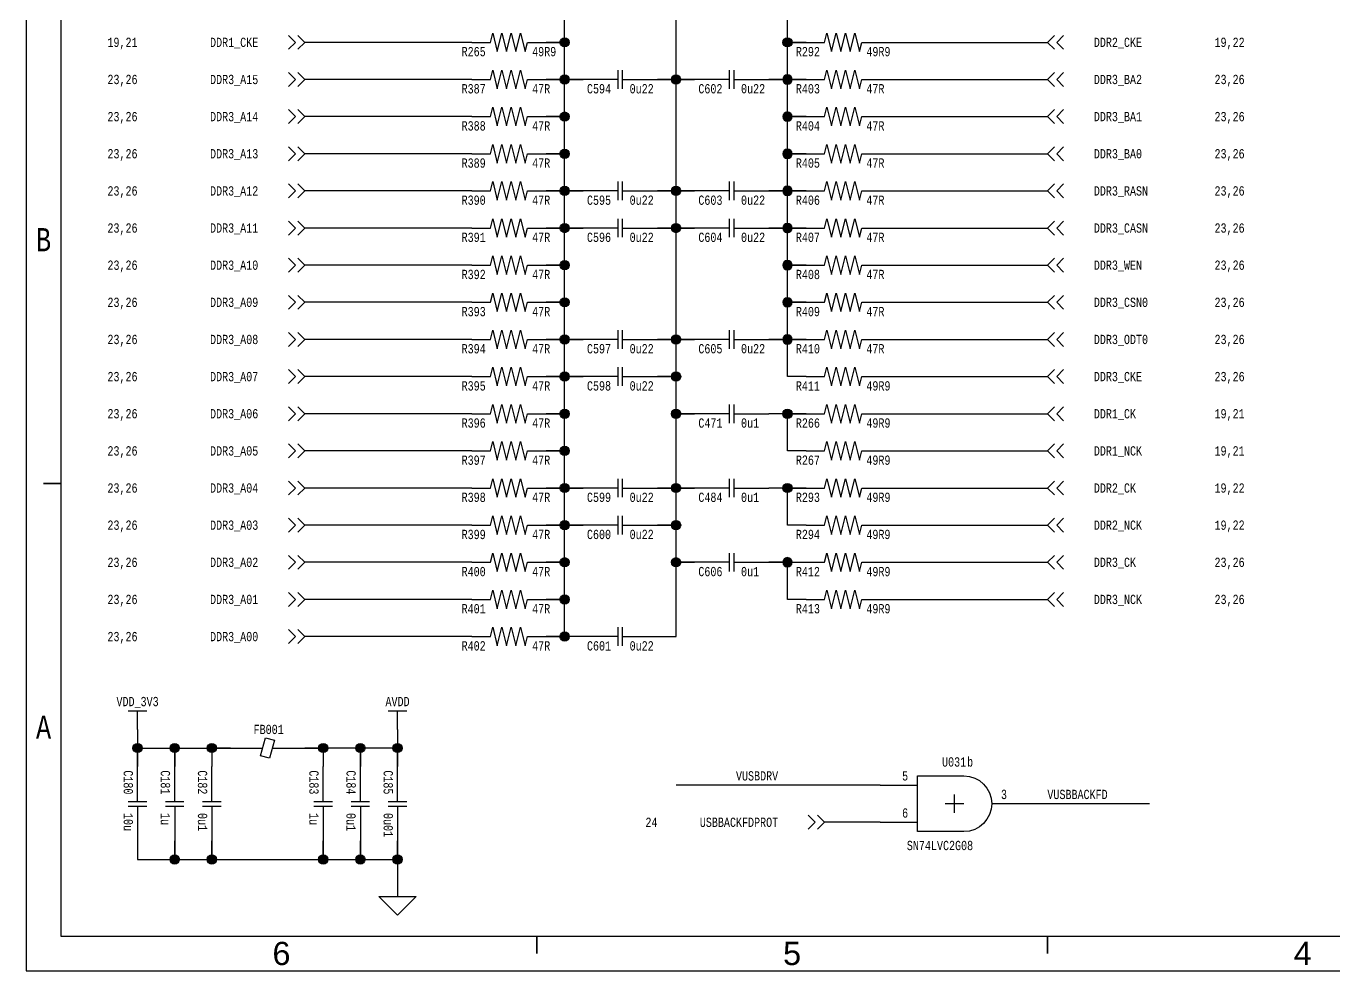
# Paper-space layout '10' of a CAD drawing. Header units: inches. Extents: x 0.2 to 16.8, y 0.2 to 10.8.
# Drawn here: x 0.25 to 7.29, y 0.25 to 5.34 of the extents above; entities that cross this region are included whole.
import ezdxf
from ezdxf.enums import TextEntityAlignment as Align

# ---------------------------------------------------------------- set-up
doc = ezdxf.new("R2010")
doc.units = ezdxf.units.IN
doc.header["$MEASUREMENT"] = 0
for name, color, linetype in [('BORDER', 13, 'Continuous'), ('COMPONENT', 14, 'Continuous'), ('SIGNAL', 84, 'Continuous'), ('TEXT', 252, 'Continuous')]:
    doc.layers.add(name, color=color, linetype=linetype)
doc.styles.add('Monotxt_75', font='monotxt.shx', dxfattribs={"width": 0.75})
doc.styles.get("Standard").update_dxf_attribs({"font": 'arial.ttf'})

# ---------------------------------------------------------------- blocks, each defined once
blk = doc.blocks.new('ANSI B Frame')
at = {"layer": 'BORDER'}
for points in [[(0.25, 0.25), (16.75, 0.25), (16.75, 10.75), (0.25, 10.75)], [(0.4375, 0.4375), (16.5625, 0.4375), (16.5625, 10.5625), (0.4375, 10.5625)]]:
    blk.add_lwpolyline(points, close=True, dxfattribs=at)
at = {"layer": 'BORDER', "lineweight": 35}
for points in [[(0.34375, 2.875), (0.4375, 2.875)], [(3, 0.34375), (3, 0.4375)], [(5.75, 0.34375), (5.75, 0.4375)]]:
    blk.add_lwpolyline(points, dxfattribs=at)
at = {"layer": 'BORDER', "style": 'Monotxt_75', "width": 0.75}
for s, p in [('B', (0.34375, 4.1875)), ('A', (0.34375, 1.5625))]:
    blk.add_text(s, height=0.125, dxfattribs=at).set_placement(p, align=Align.MIDDLE_CENTER)
at = {"layer": 'BORDER', "flags": 8}
for tag, p in [('ZN6', (1.625, 10.65787)), ('ZN5', (4.375, 10.66009)), ('ZN4', (7.125, 10.65625)), ('ZN3', (9.875, 10.65796)), ('ZN2', (12.625, 10.65574)), ('ZN1', (15.375, 10.65574)), ('ZN6', (1.625, 0.34375)), ('ZN5', (4.375, 0.34375)), ('ZN4', (7.125, 0.34375)), ('ZN3', (9.875, 0.34375)), ('ZN2', (12.625, 0.34375)), ('ZN1', (15.375, 0.34375))]:
    blk.add_attdef(tag, text='', height=0.125, dxfattribs=at).set_placement(p, align=Align.MIDDLE_CENTER)
at = {"layer": 'TEXT', "style": 'Monotxt_75', "width": 0.75, "flags": 8}
for tag, height, p in [('DESRP', 0.0625, (13.625, 1)), ('DWG_NO', 0.1875, (13.9625, 0.7125))]:
    blk.add_attdef(tag, text='', height=height, dxfattribs=at).set_placement(p, align=Align.MIDDLE_LEFT)
for tag, height, p in [('SHTSZ', 0.1875, (13.7375, 0.7125)), ('REV', 0.1875, (16.4125, 0.7125)), ('SCALE', 0.0625, (14.15625, 0.5)), ('REVDATE', 0.0625, (15.11875, 0.5)), ('CURRSHT', 0.0625, (16.0625, 0.5)), ('LASTSHT', 0.0625, (16.4375, 0.5))]:
    blk.add_attdef(tag, text='', height=height, dxfattribs=at).set_placement(p, align=Align.MIDDLE_CENTER)
blk = doc.blocks.new('RES')
blk.add_lwpolyline([(-0.2, 0), (-0.1, 0), (-0.0875, 0.05), (-0.0625, -0.05), (-0.0375, 0.05), (-0.0125, -0.05), (0.0125, 0.05), (0.0375, -0.05), (0.0625, 0.05), (0.0875, -0.05), (0.1, 0), (0.2, 0)])
at = {"layer": 'TEXT', "style": 'Monotxt_75', "width": 0.75, "flags": 8}
blk.add_attdef('REFID', text='', height=0.05, dxfattribs=at).set_placement((-0.125, -0.025), align=Align.TOP_RIGHT)
blk.add_attdef('VALUE', text='', height=0.05, dxfattribs=at).set_placement((0.125, -0.025), align=Align.TOP_LEFT)
blk = doc.blocks.new('CAP')
for points in [[(0, 0.0125), (0, 0.2)], [(-0.05, 0.0125), (0.05, 0.0125)], [(-0.05, -0.0125), (0.05, -0.0125)], [(0, -0.0125), (0, -0.2)]]:
    blk.add_lwpolyline(points)
at = {"layer": 'TEXT', "style": 'Monotxt_75', "width": 0.75, "flags": 8}
blk.add_attdef('REFID', text='', height=0.05, rotation=270, dxfattribs=at).set_placement((-0.025, 0.05), align=Align.TOP_RIGHT)
blk.add_attdef('VALUE', text='', height=0.05, rotation=270, dxfattribs=at).set_placement((-0.025, -0.05), align=Align.TOP_LEFT)
blk = doc.blocks.new('CONNECT')
blk.add_hatch(color=256).paths.add_polyline_path([(0.0125, 0, 1), (-0.0125, 0, 1)])
blk.add_circle((0, 0), 0.0125)
blk = doc.blocks.new('FROM_CONN')
for points in [[(0, 0), (0.05, 0)], [(0.06875, 0.01875), (0.05, 0), (0.06875, -0.01875)], [(0.09375, 0.01875), (0.075, 0), (0.09375, -0.01875)]]:
    blk.add_lwpolyline(points)
blk = doc.blocks.new('SUPPLY_BUS')
for points in [[(0, 0), (0.05, 0)], [(0.05, 0.025), (0.05, -0.025)]]:
    blk.add_lwpolyline(points)
blk = doc.blocks.new('FeBead')
for points in [[(-0.2, 0), (-0.0259, 0)], [(0.0259, 0), (0.2, 0)]]:
    blk.add_lwpolyline(points)
blk.add_lwpolyline([(-0.0371, -0.0418), (-0.0112, 0.0548), (0.0371, 0.0418), (0.0112, -0.0548)], close=True)
at = {"layer": 'TEXT', "style": 'Monotxt_75', "width": 0.75, "flags": 8}
blk.add_attdef('REFID', (-0.075, 0.075), '', height=0.05, dxfattribs=at)
blk = doc.blocks.new('AND2')
blk.add_lwpolyline([(0.05, -0.15), (-0.2, -0.15), (-0.2, 0.15), (0.05, 0.15, -1)], format="xyb", close=True)
for points in [[(-0.4, 0.1), (-0.2, 0.1)], [(0.4, 0), (0.2, 0)], [(-0.4, -0.1), (-0.2, -0.1)]]:
    blk.add_lwpolyline(points)
at = {"color": 7}
for points in [[(0, -0.05), (0, 0), (-0.05, 0)], [(0.05, 0), (0, 0), (0, 0.05)]]:
    blk.add_lwpolyline(points, dxfattribs=at)
at = {"layer": 'TEXT', "style": 'Monotxt_75', "width": 0.75, "flags": 8}
for tag, p in [('REFID', (0.0625, 0.2)), ('INST', (0.1, 0.2)), ('IN1', (-0.25, 0.125)), ('IN2', (-0.25, -0.075))]:
    blk.add_attdef(tag, text='', height=0.05, dxfattribs=at).set_placement(p, align=Align.RIGHT)
blk.add_attdef('OUT', (0.25, 0.025), '', height=0.05, dxfattribs=at)
blk.add_attdef('MFGPN', text='', height=0.05, dxfattribs=at).set_placement((0.1, -0.2), align=Align.TOP_RIGHT)
blk = doc.blocks.new('FLOAT_GND')
blk.add_lwpolyline([(0, 0), (0, -0.05)])
blk.add_lwpolyline([(-0.05, -0.05), (0.05, -0.05), (0, -0.1)], close=True)

psp = doc.layouts.new('10')

# ---------------------------------------------------------------- linework, layer by layer
at = {"layer": 'SIGNAL'}
for points in [[(3.25, 2.05), (3.05, 2.05), (3.15, 2.05), (3.15, 2.25), (3.05, 2.25), (3.125, 2.25), (3.15, 2.275), (3.15, 2.45), (3.05, 2.45), (3.125, 2.45), (3.15, 2.475), (3.15, 2.65), (3.05, 2.65), (3.25, 2.65), (3.175, 2.65), (3.15, 2.675), (3.15, 2.85), (3.25, 2.85), (3.05, 2.85), (3.125, 2.85), (3.15, 2.875), (3.15, 3.05), (3.05, 3.05), (3.125, 3.05), (3.15, 3.075), (3.15, 3.25), (3.05, 3.25), (3.125, 3.25), (3.15, 3.275), (3.15, 3.45), (3.25, 3.45), (3.05, 3.45), (3.125, 3.45), (3.15, 3.475), (3.15, 3.65), (3.25, 3.65), (3.05, 3.65), (3.125, 3.65), (3.15, 3.675), (3.15, 3.85), (3.05, 3.85), (3.125, 3.85), (3.15, 3.875), (3.15, 4.05), (3.05, 4.05), (3.125, 4.05), (3.15, 4.075), (3.15, 4.25), (3.25, 4.25), (3.05, 4.25), (3.125, 4.25), (3.15, 4.275), (3.15, 4.45), (3.25, 4.45), (3.05, 4.45), (3.125, 4.45), (3.15, 4.475), (3.15, 4.65), (3.05, 4.65), (3.125, 4.65), (3.15, 4.675), (3.15, 4.85), (3.05, 4.85), (3.125, 4.85), (3.15, 4.875), (3.15, 5.05), (3.25, 5.05), (3.05, 5.05), (3.125, 5.05), (3.15, 5.075), (3.15, 5.25), (3.05, 5.25), (3.125, 5.25), (3.15, 5.275), (3.15, 5.45)], [(3.65, 2.05), (3.75, 2.05), (3.75, 2.45), (3.85, 2.45), (3.775, 2.45), (3.75, 2.475), (3.75, 2.65), (3.65, 2.65), (3.725, 2.65), (3.75, 2.675), (3.75, 2.85), (3.85, 2.85), (3.65, 2.85), (3.725, 2.85), (3.75, 2.875), (3.75, 3.25), (3.85, 3.25), (3.775, 3.25), (3.75, 3.275), (3.75, 3.45), (3.65, 3.45), (3.725, 3.45), (3.75, 3.475), (3.75, 3.65), (3.85, 3.65), (3.65, 3.65), (3.725, 3.65), (3.75, 3.675), (3.75, 4.25), (3.85, 4.25), (3.65, 4.25), (3.725, 4.25), (3.75, 4.275), (3.75, 4.45), (3.85, 4.45), (3.65, 4.45), (3.725, 4.45), (3.75, 4.475), (3.75, 5.05), (3.85, 5.05), (3.65, 5.05), (3.725, 5.05), (3.75, 5.075), (3.75, 5.45)], [(4.45, 3.45), (4.35, 3.45), (4.35, 3.65), (4.25, 3.65), (4.45, 3.65), (4.375, 3.65), (4.35, 3.675), (4.35, 3.85), (4.45, 3.85), (4.375, 3.85), (4.35, 3.875), (4.35, 4.05), (4.45, 4.05), (4.375, 4.05), (4.35, 4.075), (4.35, 4.25), (4.25, 4.25), (4.45, 4.25), (4.375, 4.25), (4.35, 4.275), (4.35, 4.45), (4.25, 4.45), (4.45, 4.45), (4.375, 4.45), (4.35, 4.475), (4.35, 4.65), (4.45, 4.65), (4.375, 4.65), (4.35, 4.675), (4.35, 4.85), (4.45, 4.85), (4.375, 4.85), (4.35, 4.875), (4.35, 5.05), (4.25, 5.05), (4.45, 5.05), (4.375, 5.05), (4.35, 5.075), (4.35, 5.25), (4.45, 5.25), (4.375, 5.25), (4.35, 5.275), (4.35, 5.45)], [(2.65, 5.25), (1.85, 5.25)], [(4.85, 5.25), (5.65, 5.25)], [(2.65, 5.05), (1.85, 5.05)], [(4.85, 5.05), (5.65, 5.05)], [(2.65, 4.85), (1.85, 4.85)], [(4.85, 4.85), (5.65, 4.85)], [(2.65, 4.65), (1.85, 4.65)], [(4.85, 4.65), (5.65, 4.65)], [(2.65, 4.45), (1.85, 4.45)], [(4.85, 4.45), (5.65, 4.45)], [(2.65, 4.25), (1.85, 4.25)], [(4.85, 4.25), (5.65, 4.25)], [(2.65, 4.05), (1.85, 4.05)], [(4.85, 4.05), (5.65, 4.05)], [(2.65, 3.85), (1.85, 3.85)], [(4.85, 3.85), (5.65, 3.85)], [(2.65, 3.65), (1.85, 3.65)], [(4.85, 3.65), (5.65, 3.65)], [(2.65, 3.45), (1.85, 3.45)], [(4.85, 3.45), (5.65, 3.45)], [(2.65, 3.25), (1.85, 3.25)], [(4.45, 3.05), (4.35, 3.05), (4.35, 3.25), (4.45, 3.25), (4.25, 3.25)], [(4.85, 3.25), (5.65, 3.25)], [(2.65, 3.05), (1.85, 3.05)], [(4.85, 3.05), (5.65, 3.05)], [(2.65, 2.85), (1.85, 2.85)], [(4.45, 2.65), (4.35, 2.65), (4.35, 2.85), (4.45, 2.85), (4.25, 2.85)], [(4.85, 2.85), (5.65, 2.85)], [(2.65, 2.65), (1.85, 2.65)], [(4.85, 2.65), (5.65, 2.65)], [(2.65, 2.45), (1.85, 2.45)], [(4.45, 2.25), (4.35, 2.25), (4.35, 2.45), (4.25, 2.45), (4.45, 2.45)], [(4.85, 2.45), (5.65, 2.45)], [(2.65, 2.25), (1.85, 2.25)], [(4.85, 2.25), (5.65, 2.25)], [(2.65, 2.05), (1.85, 2.05)], [(0.85, 1.55), (0.85, 1.35), (0.85, 1.45), (1.05, 1.45), (1.05, 1.35), (1.05, 1.425), (1.075, 1.45), (1.35, 1.45), (1.25, 1.45), (1.25, 1.35)], [(2.25, 1.55), (2.25, 1.35), (2.25, 1.45), (2.05, 1.45), (2.05, 1.35), (2.05, 1.425), (2.025, 1.45), (1.75, 1.45), (1.85, 1.45), (1.85, 1.35)], [(4.85, 1.25), (3.75, 1.25)], [(6.3, 1.15), (5.65, 1.15)], [(4.85, 1.05), (4.65, 1.05)], [(0.85, 0.95), (0.85, 0.85), (1.05, 0.85), (1.05, 0.95), (1.05, 0.875), (1.075, 0.85), (1.25, 0.85), (1.25, 0.95), (1.25, 0.875), (1.275, 0.85)], [(1.275, 0.85), (1.85, 0.85), (1.85, 0.95), (1.85, 0.875), (1.875, 0.85), (2.05, 0.85), (2.05, 0.95), (2.05, 0.875), (2.075, 0.85), (2.25, 0.85), (2.25, 0.95), (2.25, 0.75)]]:
    psp.add_lwpolyline(points, dxfattribs=at)

# ---------------------------------------------------------------- block references
ref = psp.add_blockref('ANSI B Frame', (0, 0))
ref.add_attrib('ZN4', '4', dxfattribs={"layer": 'BORDER', "height": 0.125}).set_placement((7.125, 0.34375), align=Align.MIDDLE_CENTER)
ref.add_attrib('ZN5', '5', dxfattribs={"layer": 'BORDER', "height": 0.125}).set_placement((4.375, 0.34375), align=Align.MIDDLE_CENTER)
ref.add_attrib('ZN6', '6', dxfattribs={"layer": 'BORDER', "height": 0.125}).set_placement((1.625, 0.34375), align=Align.MIDDLE_CENTER)
at = {"layer": 'COMPONENT', "xscale": 2, "yscale": 2, "zscale": 2}
for name, p, rotation in [('FROM_CONN', (1.85, 5.25), 180), ('FROM_CONN', (1.85, 5.05), 180), ('FROM_CONN', (1.85, 4.85), 180), ('FROM_CONN', (1.85, 4.65), 180), ('FROM_CONN', (1.85, 4.45), 180), ('FROM_CONN', (1.85, 4.25), 180), ('FROM_CONN', (1.85, 4.05), 180), ('FROM_CONN', (1.85, 3.85), 180), ('FROM_CONN', (1.85, 3.65), 180), ('FROM_CONN', (1.85, 3.45), 180), ('FROM_CONN', (1.85, 3.25), 180), ('FROM_CONN', (1.85, 3.05), 180), ('FROM_CONN', (1.85, 2.85), 180), ('FROM_CONN', (1.85, 2.65), 180), ('FROM_CONN', (1.85, 2.45), 180), ('FROM_CONN', (1.85, 2.25), 180), ('FROM_CONN', (1.85, 2.05), 180), ('SUPPLY_BUS', (0.85, 1.55), 90), ('SUPPLY_BUS', (2.25, 1.55), 90), ('FROM_CONN', (4.65, 1.05), 180)]:
    psp.add_blockref(name, p, dxfattribs=dict(at, rotation=rotation))
at = {"layer": 'COMPONENT'}
for name, p, values in [('RES', (2.85, 5.25), {'REFID': 'R265', 'VALUE': '49R9'}), ('RES', (4.65, 5.25), {'REFID': 'R292', 'VALUE': '49R9'}), ('RES', (2.85, 5.05), {'REFID': 'R387', 'VALUE': '47R'}), ('RES', (4.65, 5.05), {'REFID': 'R403', 'VALUE': '47R'}), ('RES', (2.85, 4.85), {'REFID': 'R388', 'VALUE': '47R'}), ('RES', (4.65, 4.85), {'REFID': 'R404', 'VALUE': '47R'}), ('RES', (2.85, 4.65), {'REFID': 'R389', 'VALUE': '47R'}), ('RES', (4.65, 4.65), {'REFID': 'R405', 'VALUE': '47R'}), ('RES', (2.85, 4.45), {'REFID': 'R390', 'VALUE': '47R'}), ('RES', (4.65, 4.45), {'REFID': 'R406', 'VALUE': '47R'}), ('RES', (2.85, 4.25), {'REFID': 'R391', 'VALUE': '47R'}), ('RES', (4.65, 4.25), {'REFID': 'R407', 'VALUE': '47R'}), ('RES', (2.85, 4.05), {'REFID': 'R392', 'VALUE': '47R'}), ('RES', (4.65, 4.05), {'REFID': 'R408', 'VALUE': '47R'}), ('RES', (2.85, 3.85), {'REFID': 'R393', 'VALUE': '47R'}), ('RES', (4.65, 3.85), {'REFID': 'R409', 'VALUE': '47R'}), ('RES', (2.85, 3.65), {'REFID': 'R394', 'VALUE': '47R'}), ('RES', (4.65, 3.65), {'REFID': 'R410', 'VALUE': '47R'}), ('RES', (2.85, 3.45), {'REFID': 'R395', 'VALUE': '47R'}), ('RES', (4.65, 3.45), {'REFID': 'R411', 'VALUE': '49R9'}), ('RES', (2.85, 3.25), {'REFID': 'R396', 'VALUE': '47R'}), ('RES', (4.65, 3.25), {'REFID': 'R266', 'VALUE': '49R9'}), ('RES', (2.85, 3.05), {'REFID': 'R397', 'VALUE': '47R'}), ('RES', (4.65, 3.05), {'REFID': 'R267', 'VALUE': '49R9'}), ('RES', (2.85, 2.85), {'REFID': 'R398', 'VALUE': '47R'}), ('RES', (4.65, 2.85), {'REFID': 'R293', 'VALUE': '49R9'}), ('RES', (2.85, 2.65), {'REFID': 'R399', 'VALUE': '47R'}), ('RES', (4.65, 2.65), {'REFID': 'R294', 'VALUE': '49R9'}), ('RES', (2.85, 2.45), {'REFID': 'R400', 'VALUE': '47R'}), ('RES', (4.65, 2.45), {'REFID': 'R412', 'VALUE': '49R9'}), ('RES', (2.85, 2.25), {'REFID': 'R401', 'VALUE': '47R'}), ('RES', (4.65, 2.25), {'REFID': 'R413', 'VALUE': '49R9'}), ('RES', (2.85, 2.05), {'REFID': 'R402', 'VALUE': '47R'}), ('FeBead', (1.55, 1.45), {'REFID': 'FB001'})]:
    psp.add_blockref(name, p, dxfattribs=at).add_auto_attribs(values)
at = {"layer": 'COMPONENT', "xscale": 2, "yscale": 2, "zscale": 2}
for name, p in [('FROM_CONN', (5.65, 5.25)), ('FROM_CONN', (5.65, 5.05)), ('FROM_CONN', (5.65, 4.85)), ('FROM_CONN', (5.65, 4.65)), ('FROM_CONN', (5.65, 4.45)), ('FROM_CONN', (5.65, 4.25)), ('FROM_CONN', (5.65, 4.05)), ('FROM_CONN', (5.65, 3.85)), ('FROM_CONN', (5.65, 3.65)), ('FROM_CONN', (5.65, 3.45)), ('FROM_CONN', (5.65, 3.25)), ('FROM_CONN', (5.65, 3.05)), ('FROM_CONN', (5.65, 2.85)), ('FROM_CONN', (5.65, 2.65)), ('FROM_CONN', (5.65, 2.45)), ('FROM_CONN', (5.65, 2.25)), ('FLOAT_GND', (2.25, 0.75))]:
    psp.add_blockref(name, p, dxfattribs=at)
at = {"layer": 'COMPONENT'}
ref = psp.add_blockref('CAP', (3.45, 5.05), dxfattribs=dict(at, rotation=90))
ref.add_attrib('REFID', 'C594', dxfattribs={"layer": 'TEXT', "height": 0.05, "style": 'Monotxt_75', "width": 0.75}).set_placement((3.4, 5.025), align=Align.TOP_RIGHT)
ref.add_attrib('VALUE', '0u22', dxfattribs={"layer": 'TEXT', "height": 0.05, "style": 'Monotxt_75', "width": 0.75}).set_placement((3.5, 5.025), align=Align.TOP_LEFT)
ref = psp.add_blockref('CAP', (4.05, 5.05), dxfattribs=dict(at, rotation=90))
ref.add_attrib('REFID', 'C602', dxfattribs={"layer": 'TEXT', "height": 0.05, "style": 'Monotxt_75', "width": 0.75}).set_placement((4, 5.025), align=Align.TOP_RIGHT)
ref.add_attrib('VALUE', '0u22', dxfattribs={"layer": 'TEXT', "height": 0.05, "style": 'Monotxt_75', "width": 0.75}).set_placement((4.1, 5.025), align=Align.TOP_LEFT)
ref = psp.add_blockref('CAP', (3.45, 4.45), dxfattribs=dict(at, rotation=90))
ref.add_attrib('REFID', 'C595', dxfattribs={"layer": 'TEXT', "height": 0.05, "style": 'Monotxt_75', "width": 0.75}).set_placement((3.4, 4.425), align=Align.TOP_RIGHT)
ref.add_attrib('VALUE', '0u22', dxfattribs={"layer": 'TEXT', "height": 0.05, "style": 'Monotxt_75', "width": 0.75}).set_placement((3.5, 4.425), align=Align.TOP_LEFT)
ref = psp.add_blockref('CAP', (4.05, 4.45), dxfattribs=dict(at, rotation=90))
ref.add_attrib('REFID', 'C603', dxfattribs={"layer": 'TEXT', "height": 0.05, "style": 'Monotxt_75', "width": 0.75}).set_placement((4, 4.425), align=Align.TOP_RIGHT)
ref.add_attrib('VALUE', '0u22', dxfattribs={"layer": 'TEXT', "height": 0.05, "style": 'Monotxt_75', "width": 0.75}).set_placement((4.1, 4.425), align=Align.TOP_LEFT)
ref = psp.add_blockref('CAP', (3.45, 4.25), dxfattribs=dict(at, rotation=90))
ref.add_attrib('REFID', 'C596', dxfattribs={"layer": 'TEXT', "height": 0.05, "style": 'Monotxt_75', "width": 0.75}).set_placement((3.4, 4.225), align=Align.TOP_RIGHT)
ref.add_attrib('VALUE', '0u22', dxfattribs={"layer": 'TEXT', "height": 0.05, "style": 'Monotxt_75', "width": 0.75}).set_placement((3.5, 4.225), align=Align.TOP_LEFT)
ref = psp.add_blockref('CAP', (4.05, 4.25), dxfattribs=dict(at, rotation=90))
ref.add_attrib('REFID', 'C604', dxfattribs={"layer": 'TEXT', "height": 0.05, "style": 'Monotxt_75', "width": 0.75}).set_placement((4, 4.225), align=Align.TOP_RIGHT)
ref.add_attrib('VALUE', '0u22', dxfattribs={"layer": 'TEXT', "height": 0.05, "style": 'Monotxt_75', "width": 0.75}).set_placement((4.1, 4.225), align=Align.TOP_LEFT)
ref = psp.add_blockref('CAP', (3.45, 3.65), dxfattribs=dict(at, rotation=90))
ref.add_attrib('REFID', 'C597', dxfattribs={"layer": 'TEXT', "height": 0.05, "style": 'Monotxt_75', "width": 0.75}).set_placement((3.4, 3.625), align=Align.TOP_RIGHT)
ref.add_attrib('VALUE', '0u22', dxfattribs={"layer": 'TEXT', "height": 0.05, "style": 'Monotxt_75', "width": 0.75}).set_placement((3.5, 3.625), align=Align.TOP_LEFT)
ref = psp.add_blockref('CAP', (4.05, 3.65), dxfattribs=dict(at, rotation=90))
ref.add_attrib('REFID', 'C605', dxfattribs={"layer": 'TEXT', "height": 0.05, "style": 'Monotxt_75', "width": 0.75}).set_placement((4, 3.625), align=Align.TOP_RIGHT)
ref.add_attrib('VALUE', '0u22', dxfattribs={"layer": 'TEXT', "height": 0.05, "style": 'Monotxt_75', "width": 0.75}).set_placement((4.1, 3.625), align=Align.TOP_LEFT)
ref = psp.add_blockref('CAP', (3.45, 3.45), dxfattribs=dict(at, rotation=90))
ref.add_attrib('REFID', 'C598', dxfattribs={"layer": 'TEXT', "height": 0.05, "style": 'Monotxt_75', "width": 0.75}).set_placement((3.4, 3.425), align=Align.TOP_RIGHT)
ref.add_attrib('VALUE', '0u22', dxfattribs={"layer": 'TEXT', "height": 0.05, "style": 'Monotxt_75', "width": 0.75}).set_placement((3.5, 3.425), align=Align.TOP_LEFT)
ref = psp.add_blockref('CAP', (4.05, 3.25), dxfattribs=dict(at, rotation=90))
ref.add_attrib('REFID', 'C471', dxfattribs={"layer": 'TEXT', "height": 0.05, "style": 'Monotxt_75', "width": 0.75}).set_placement((4, 3.225), align=Align.TOP_RIGHT)
ref.add_attrib('VALUE', '0u1', dxfattribs={"layer": 'TEXT', "height": 0.05, "style": 'Monotxt_75', "width": 0.75}).set_placement((4.1, 3.225), align=Align.TOP_LEFT)
ref = psp.add_blockref('CAP', (3.45, 2.85), dxfattribs=dict(at, rotation=90))
ref.add_attrib('REFID', 'C599', dxfattribs={"layer": 'TEXT', "height": 0.05, "style": 'Monotxt_75', "width": 0.75}).set_placement((3.4, 2.825), align=Align.TOP_RIGHT)
ref.add_attrib('VALUE', '0u22', dxfattribs={"layer": 'TEXT', "height": 0.05, "style": 'Monotxt_75', "width": 0.75}).set_placement((3.5, 2.825), align=Align.TOP_LEFT)
ref = psp.add_blockref('CAP', (4.05, 2.85), dxfattribs=dict(at, rotation=90))
ref.add_attrib('REFID', 'C484', dxfattribs={"layer": 'TEXT', "height": 0.05, "style": 'Monotxt_75', "width": 0.75}).set_placement((4, 2.825), align=Align.TOP_RIGHT)
ref.add_attrib('VALUE', '0u1', dxfattribs={"layer": 'TEXT', "height": 0.05, "style": 'Monotxt_75', "width": 0.75}).set_placement((4.1, 2.825), align=Align.TOP_LEFT)
ref = psp.add_blockref('CAP', (3.45, 2.65), dxfattribs=dict(at, rotation=90))
ref.add_attrib('REFID', 'C600', dxfattribs={"layer": 'TEXT', "height": 0.05, "style": 'Monotxt_75', "width": 0.75}).set_placement((3.4, 2.625), align=Align.TOP_RIGHT)
ref.add_attrib('VALUE', '0u22', dxfattribs={"layer": 'TEXT', "height": 0.05, "style": 'Monotxt_75', "width": 0.75}).set_placement((3.5, 2.625), align=Align.TOP_LEFT)
ref = psp.add_blockref('CAP', (4.05, 2.45), dxfattribs=dict(at, rotation=90.00000000000001))
ref.add_attrib('REFID', 'C606', dxfattribs={"layer": 'TEXT', "height": 0.05, "style": 'Monotxt_75', "width": 0.75}).set_placement((4, 2.425), align=Align.TOP_RIGHT)
ref.add_attrib('VALUE', '0u1', dxfattribs={"layer": 'TEXT', "height": 0.05, "style": 'Monotxt_75', "width": 0.75}).set_placement((4.1, 2.425), align=Align.TOP_LEFT)
ref = psp.add_blockref('CAP', (3.45, 2.05), dxfattribs=dict(at, rotation=90))
ref.add_attrib('REFID', 'C601', dxfattribs={"layer": 'TEXT', "height": 0.05, "style": 'Monotxt_75', "width": 0.75}).set_placement((3.4, 2.025), align=Align.TOP_RIGHT)
ref.add_attrib('VALUE', '0u22', dxfattribs={"layer": 'TEXT', "height": 0.05, "style": 'Monotxt_75', "width": 0.75}).set_placement((3.5, 2.025), align=Align.TOP_LEFT)
ref = psp.add_blockref('CAP', (0.85, 1.15), dxfattribs=at)
ref.add_attrib('REFID', 'C180', dxfattribs={"layer": 'TEXT', "height": 0.05, "rotation": 270, "style": 'Monotxt_75', "width": 0.75}).set_placement((0.825, 1.2), align=Align.TOP_RIGHT)
ref.add_attrib('VALUE', '10u', dxfattribs={"layer": 'TEXT', "height": 0.05, "rotation": 270, "style": 'Monotxt_75', "width": 0.75}).set_placement((0.825, 1.1), align=Align.TOP_LEFT)
ref = psp.add_blockref('CAP', (1.05, 1.15), dxfattribs=at)
ref.add_attrib('REFID', 'C181', dxfattribs={"layer": 'TEXT', "height": 0.05, "rotation": 270, "style": 'Monotxt_75', "width": 0.75}).set_placement((1.025, 1.2), align=Align.TOP_RIGHT)
ref.add_attrib('VALUE', '1u', dxfattribs={"layer": 'TEXT', "height": 0.05, "rotation": 270, "style": 'Monotxt_75', "width": 0.75}).set_placement((1.025, 1.1), align=Align.TOP_LEFT)
ref = psp.add_blockref('CAP', (1.25, 1.15), dxfattribs=at)
ref.add_attrib('REFID', 'C182', dxfattribs={"layer": 'TEXT', "height": 0.05, "rotation": 270, "style": 'Monotxt_75', "width": 0.75}).set_placement((1.225, 1.2), align=Align.TOP_RIGHT)
ref.add_attrib('VALUE', '0u1', dxfattribs={"layer": 'TEXT', "height": 0.05, "rotation": 270, "style": 'Monotxt_75', "width": 0.75}).set_placement((1.225, 1.1), align=Align.TOP_LEFT)
ref = psp.add_blockref('CAP', (1.85, 1.15), dxfattribs=at)
ref.add_attrib('REFID', 'C183', dxfattribs={"layer": 'TEXT', "height": 0.05, "rotation": 270, "style": 'Monotxt_75', "width": 0.75}).set_placement((1.825, 1.2), align=Align.TOP_RIGHT)
ref.add_attrib('VALUE', '1u', dxfattribs={"layer": 'TEXT', "height": 0.05, "rotation": 270, "style": 'Monotxt_75', "width": 0.75}).set_placement((1.825, 1.1), align=Align.TOP_LEFT)
ref = psp.add_blockref('CAP', (2.05, 1.15), dxfattribs=at)
ref.add_attrib('REFID', 'C184', dxfattribs={"layer": 'TEXT', "height": 0.05, "rotation": 270, "style": 'Monotxt_75', "width": 0.75}).set_placement((2.025, 1.2), align=Align.TOP_RIGHT)
ref.add_attrib('VALUE', '0u1', dxfattribs={"layer": 'TEXT', "height": 0.05, "rotation": 270, "style": 'Monotxt_75', "width": 0.75}).set_placement((2.025, 1.1), align=Align.TOP_LEFT)
ref = psp.add_blockref('CAP', (2.25, 1.15), dxfattribs=at)
ref.add_attrib('REFID', 'C185', dxfattribs={"layer": 'TEXT', "height": 0.05, "rotation": 270, "style": 'Monotxt_75', "width": 0.75}).set_placement((2.225, 1.2), align=Align.TOP_RIGHT)
ref.add_attrib('VALUE', '0u01', dxfattribs={"layer": 'TEXT', "height": 0.05, "rotation": 270, "style": 'Monotxt_75', "width": 0.75}).set_placement((2.225, 1.1), align=Align.TOP_LEFT)
ref = psp.add_blockref('AND2', (5.25, 1.15), dxfattribs=at)
ref.add_attrib('REFID', 'U031', dxfattribs={"layer": 'TEXT', "height": 0.05, "style": 'Monotxt_75', "width": 0.75}).set_placement((5.3125, 1.35), align=Align.RIGHT)
ref.add_attrib('INST', 'b', dxfattribs={"layer": 'TEXT', "height": 0.05, "style": 'Monotxt_75', "width": 0.75}).set_placement((5.35, 1.35), align=Align.RIGHT)
ref.add_attrib('MFGPN', 'SN74LVC2G08', dxfattribs={"layer": 'TEXT', "height": 0.05, "style": 'Monotxt_75', "width": 0.75}).set_placement((5.35, 0.95), align=Align.TOP_RIGHT)
ref.add_attrib('IN1', '5', dxfattribs={"layer": 'TEXT', "height": 0.05, "style": 'Monotxt_75', "width": 0.75}).set_placement((5, 1.275), align=Align.RIGHT)
ref.add_attrib('IN2', '6', dxfattribs={"layer": 'TEXT', "height": 0.05, "style": 'Monotxt_75', "width": 0.75}).set_placement((5, 1.075), align=Align.RIGHT)
ref.add_attrib('OUT', '3', (5.5, 1.175), dxfattribs={"layer": 'TEXT', "height": 0.05, "style": 'Monotxt_75', "width": 0.75})
at = {"layer": 'SIGNAL', "yscale": 2, "zscale": 2}
for p, xscale in [((3.15, 5.25), 2), ((4.35, 5.25), 2), ((3.15, 5.05), 2), ((3.75, 5.05), 2), ((4.35, 5.05), -2), ((3.15, 4.85), 2), ((4.35, 4.85), -2), ((3.15, 4.65), 2), ((4.35, 4.65), -2), ((3.15, 4.45), 2), ((3.75, 4.45), 2), ((4.35, 4.45), -2), ((3.15, 4.25), 2), ((3.75, 4.25), 2), ((4.35, 4.25), -2), ((3.15, 4.05), 2), ((4.35, 4.05), -2), ((3.15, 3.85), 2), ((4.35, 3.85), -2), ((3.15, 3.65), 2), ((3.75, 3.65), 2), ((4.35, 3.65), -2), ((3.15, 3.45), 2), ((3.75, 3.45), 2), ((3.15, 3.25), 2), ((3.75, 3.25), 2), ((4.35, 3.25), 2), ((3.15, 3.05), 2), ((3.15, 2.85), 2), ((3.75, 2.85), 2), ((4.35, 2.85), 2), ((3.15, 2.65), 2), ((3.75, 2.65), 2), ((3.15, 2.45), 2), ((3.75, 2.45), 2), ((4.35, 2.45), -2), ((3.15, 2.25), 2), ((3.15, 2.05), 2), ((0.85, 1.45), 2), ((1.05, 1.45), 2), ((1.25, 1.45), 2), ((1.85, 1.45), 2), ((2.05, 1.45), 2), ((2.25, 1.45), 2), ((1.05, 0.85), 2), ((1.25, 0.85), 2), ((1.85, 0.85), 2), ((2.05, 0.85), 2), ((2.25, 0.85), 2)]:
    psp.add_blockref('CONNECT', p, dxfattribs=dict(at, xscale=xscale))

# ---------------------------------------------------------------- texts
at = {"layer": 'TEXT', "style": 'Monotxt_75', "width": 0.75}
for s, p in [('19,21', (0.85, 5.25)), ('DDR1_CKE', (1.5, 5.25)), ('23,26', (0.85, 5.05)), ('DDR3_A15', (1.5, 5.05)), ('23,26', (0.85, 4.85)), ('DDR3_A14', (1.5, 4.85)), ('23,26', (0.85, 4.65)), ('DDR3_A13', (1.5, 4.65)), ('23,26', (0.85, 4.45)), ('DDR3_A12', (1.5, 4.45)), ('23,26', (0.85, 4.25)), ('DDR3_A11', (1.5, 4.25)), ('23,26', (0.85, 4.05)), ('DDR3_A10', (1.5, 4.05)), ('23,26', (0.85, 3.85)), ('DDR3_A09', (1.5, 3.85)), ('23,26', (0.85, 3.65)), ('DDR3_A08', (1.5, 3.65)), ('23,26', (0.85, 3.45)), ('DDR3_A07', (1.5, 3.45)), ('23,26', (0.85, 3.25)), ('DDR3_A06', (1.5, 3.25)), ('23,26', (0.85, 3.05)), ('DDR3_A05', (1.5, 3.05)), ('23,26', (0.85, 2.85)), ('DDR3_A04', (1.5, 2.85)), ('23,26', (0.85, 2.65)), ('DDR3_A03', (1.5, 2.65)), ('23,26', (0.85, 2.45)), ('DDR3_A02', (1.5, 2.45)), ('23,26', (0.85, 2.25)), ('DDR3_A01', (1.5, 2.25)), ('23,26', (0.85, 2.05)), ('DDR3_A00', (1.5, 2.05)), ('VUSBDRV', (4.3, 1.3)), ('24', (3.65, 1.05)), ('USBBACKFDPROT', (4.3, 1.05))]:
    psp.add_text(s, height=0.05, dxfattribs=at).set_placement(p, align=Align.MIDDLE_RIGHT)
for s, p in [('DDR2_CKE', (6, 5.25)), ('19,22', (6.65, 5.25)), ('DDR3_BA2', (6, 5.05)), ('23,26', (6.65, 5.05)), ('DDR3_BA1', (6, 4.85)), ('23,26', (6.65, 4.85)), ('DDR3_BA0', (6, 4.65)), ('23,26', (6.65, 4.65)), ('DDR3_RASN', (6, 4.45)), ('23,26', (6.65, 4.45)), ('DDR3_CASN', (6, 4.25)), ('23,26', (6.65, 4.25)), ('DDR3_WEN', (6, 4.05)), ('23,26', (6.65, 4.05)), ('DDR3_CSN0', (6, 3.85)), ('23,26', (6.65, 3.85)), ('DDR3_ODT0', (6, 3.65)), ('23,26', (6.65, 3.65)), ('DDR3_CKE', (6, 3.45)), ('23,26', (6.65, 3.45)), ('DDR1_CK', (6, 3.25)), ('19,21', (6.65, 3.25)), ('DDR1_NCK', (6, 3.05)), ('19,21', (6.65, 3.05)), ('DDR2_CK', (6, 2.85)), ('19,22', (6.65, 2.85)), ('DDR2_NCK', (6, 2.65)), ('19,22', (6.65, 2.65)), ('DDR3_CK', (6, 2.45)), ('23,26', (6.65, 2.45)), ('DDR3_NCK', (6, 2.25)), ('23,26', (6.65, 2.25)), ('VUSBBACKFD', (5.75, 1.2))]:
    psp.add_text(s, height=0.05, dxfattribs=at).set_placement(p, align=Align.MIDDLE_LEFT)
for s, p in [('VDD_3V3', (0.85, 1.675)), ('AVDD', (2.25, 1.675))]:
    psp.add_text(s, height=0.05, dxfattribs=at).set_placement(p, align=Align.CENTER)

doc.saveas('drawing.dxf')
